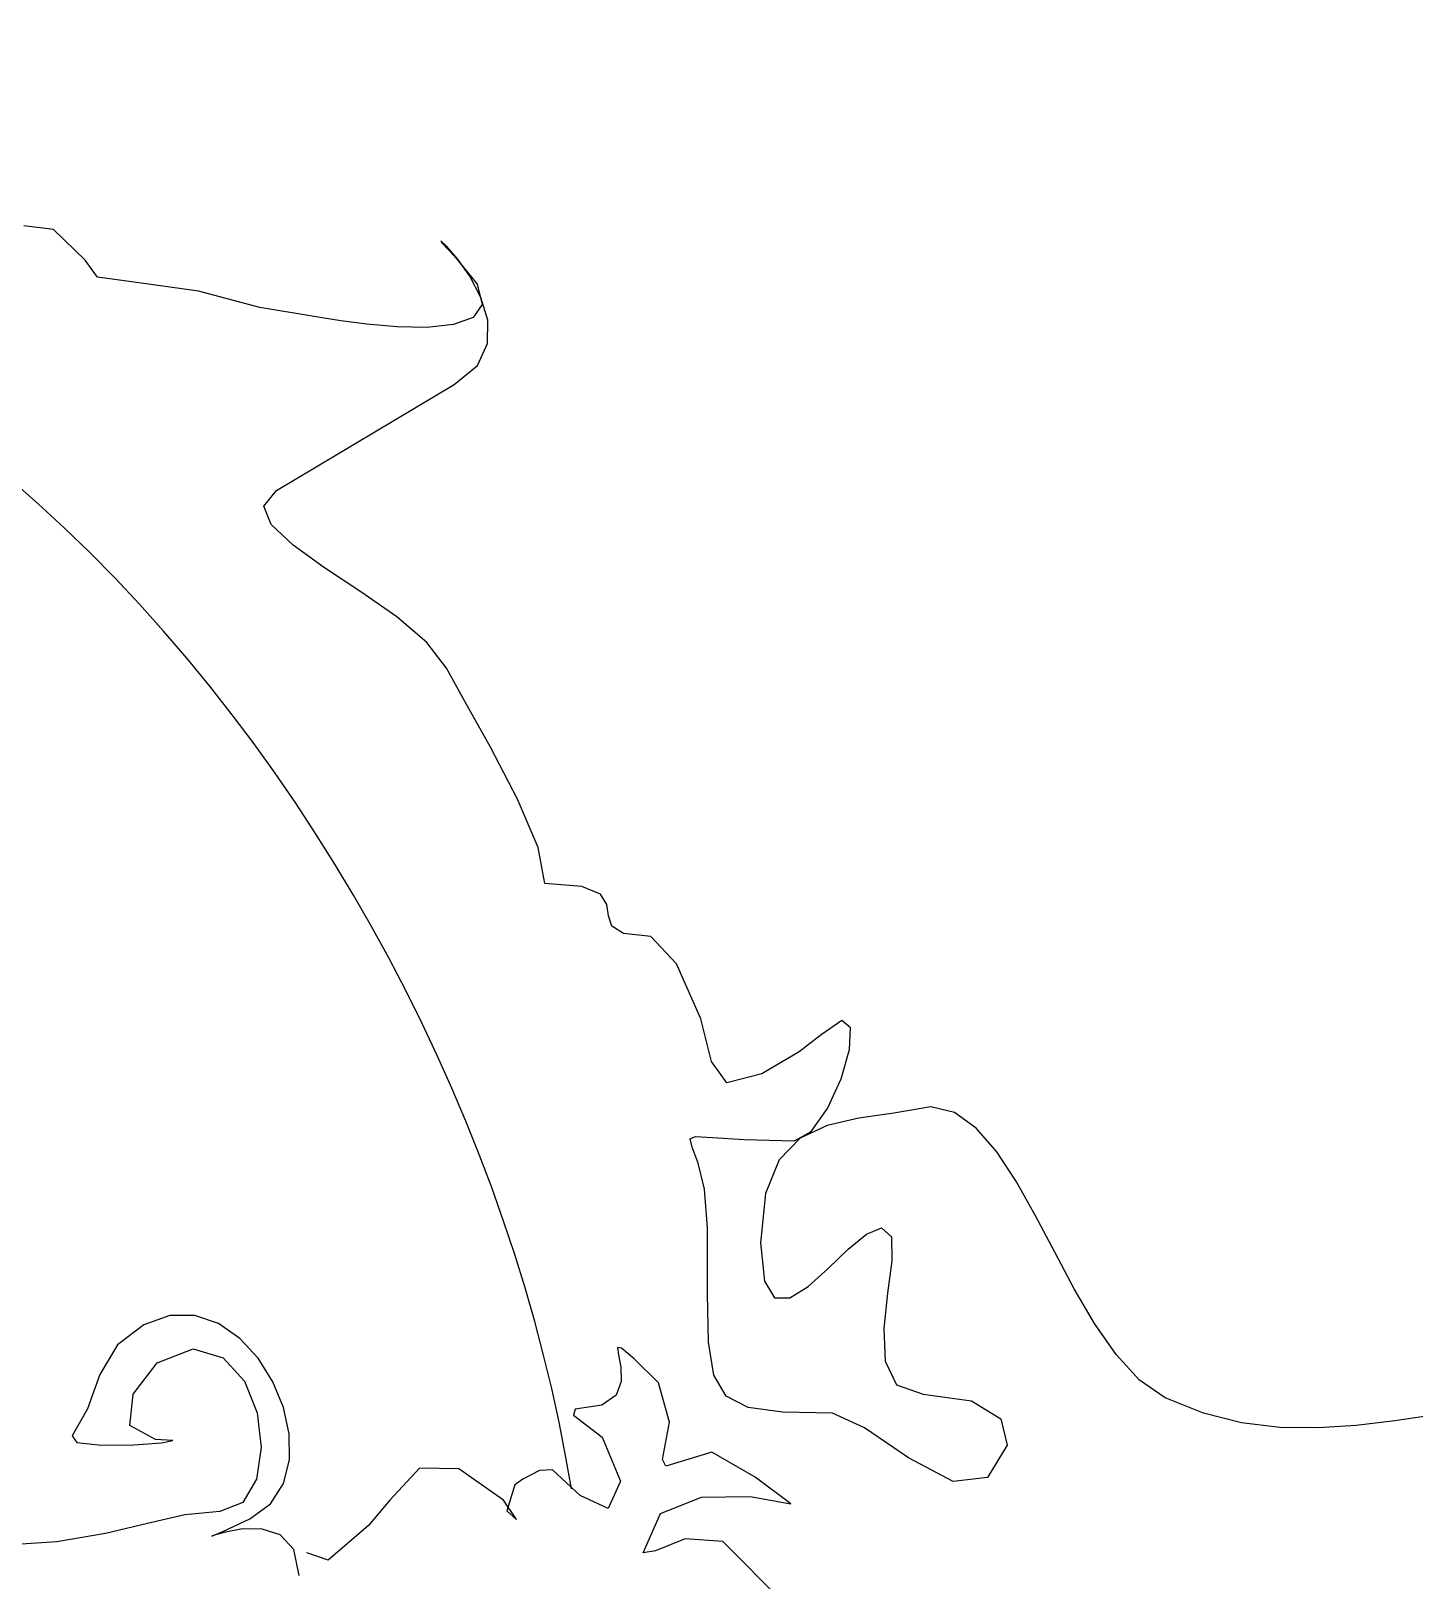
# Model space of a CAD drawing. Header units: centimetres. Extents: x -377343 to 693706, y 194584 to 813780.
# Drawn here: x 194879.01 to 194920.19, y 498064.91 to 498111.04 of the extents above; entities that cross this region are included whole.
import ezdxf

# ---------------------------------------------------------------- set-up
doc = ezdxf.new("R2010")
doc.units = ezdxf.units.CM
doc.layers.add('Layer1', color=7, linetype='Continuous')
doc.layers.add('PIPA', color=11, linetype='Continuous')

msp = doc.modelspace()

# ---------------------------------------------------------------- linework, layer by layer
at = {"layer": 'Layer1'}
for p, q in [((194879.679, 498105.127), (194878.803, 498105.231)), ((194880.622, 498104.217), (194879.679, 498105.127)), ((194891.395, 498104.625), (194891.215, 498104.794)), ((194891.215, 498104.794), (194891.259, 498104.715)), ((194891.259, 498104.715), (194891.615, 498104.338)), ((194891.713, 498104.256), (194891.395, 498104.625)), ((194880.989, 498103.709), (194880.622, 498104.217)), ((194891.615, 498104.338), (194892.295, 498103.494)), ((194892.08, 498103.733), (194891.713, 498104.256)), ((194882.156, 498103.55), (194880.989, 498103.709)), ((194884.004, 498103.287), (194882.156, 498103.55)), ((194892.41, 498103.106), (194892.08, 498103.733)), ((194892.295, 498103.494), (194892.447, 498102.897)), ((194885.826, 498102.799), (194884.004, 498103.287)), ((194892.616, 498102.422), (194892.41, 498103.106)), ((194887.449, 498102.537), (194885.826, 498102.799)), ((194892.447, 498102.897), (194892.177, 498102.509)), ((194887.681, 498102.499), (194887.449, 498102.537)), ((194888.239, 498102.411), (194887.681, 498102.499)), ((194889.016, 498102.309), (194888.239, 498102.411)), ((194889.905, 498102.23), (194889.016, 498102.309)), ((194890.799, 498102.213), (194889.905, 498102.23)), ((194891.592, 498102.293), (194890.799, 498102.213)), ((194892.177, 498102.509), (194891.592, 498102.293)), ((194892.61, 498101.73), (194892.616, 498102.422)), ((194892.305, 498101.076), (194892.61, 498101.73)), ((194891.615, 498100.51), (194892.305, 498101.076)), ((194886.323, 498097.357), (194891.615, 498100.51)), ((194879.223, 498096.962), (194878.429, 498097.659)), ((194879.223, 498096.962), (194878.429, 498097.659)), ((194885.949, 498096.889), (194886.323, 498097.357)), ((194880.003, 498096.244), (194879.223, 498096.962)), ((194880.003, 498096.244), (194879.223, 498096.962)), ((194886.164, 498096.34), (194885.949, 498096.889)), ((194880.767, 498095.504), (194880.003, 498096.244)), ((194880.767, 498095.504), (194880.003, 498096.244)), ((194886.818, 498095.722), (194886.164, 498096.34)), ((194887.758, 498095.048), (194886.818, 498095.722)), ((194881.515, 498094.745), (194880.767, 498095.504)), ((194881.515, 498094.745), (194880.767, 498095.504)), ((194882.247, 498093.967), (194881.515, 498094.745)), ((194882.247, 498093.967), (194881.515, 498094.745)), ((194888.837, 498094.333), (194887.758, 498095.048)), ((194889.902, 498093.588), (194888.837, 498094.333)), ((194882.962, 498093.17), (194882.247, 498093.967)), ((194882.962, 498093.17), (194882.247, 498093.967)), ((194890.803, 498092.827), (194889.902, 498093.588)), ((194883.661, 498092.355), (194882.962, 498093.17)), ((194883.661, 498092.355), (194882.962, 498093.17)), ((194891.39, 498092.064), (194890.803, 498092.827)), ((194884.343, 498091.524), (194883.661, 498092.355)), ((194884.343, 498091.524), (194883.661, 498092.355)), ((194891.922, 498091.094), (194891.39, 498092.064)), ((194885.008, 498090.677), (194884.343, 498091.524)), ((194885.008, 498090.677), (194884.343, 498091.524)), ((194892.696, 498089.708), (194891.922, 498091.094)), ((194885.655, 498089.814), (194885.008, 498090.677)), ((194885.655, 498089.814), (194885.008, 498090.677)), ((194886.285, 498088.937), (194885.655, 498089.814)), ((194886.285, 498088.937), (194885.655, 498089.814)), ((194893.498, 498088.165), (194892.696, 498089.708)), ((194886.896, 498088.047), (194886.285, 498088.937)), ((194886.896, 498088.047), (194886.285, 498088.937)), ((194887.49, 498087.144), (194886.896, 498088.047)), ((194887.49, 498087.144), (194886.896, 498088.047)), ((194894.111, 498086.724), (194893.498, 498088.165)), ((194888.064, 498086.229), (194887.49, 498087.144)), ((194888.064, 498086.229), (194887.49, 498087.144)), ((194894.318, 498085.646), (194894.111, 498086.724)), ((194888.62, 498085.302), (194888.064, 498086.229)), ((194888.62, 498085.302), (194888.064, 498086.229)), ((194895.42, 498085.558), (194894.318, 498085.646)), ((194895.967, 498085.333), (194895.42, 498085.558)), ((194889.157, 498084.366), (194888.62, 498085.302)), ((194889.157, 498084.366), (194888.62, 498085.302)), ((194896.161, 498085.025), (194895.967, 498085.333)), ((194896.206, 498084.69), (194896.161, 498085.025)), ((194896.304, 498084.382), (194896.206, 498084.69)), ((194889.675, 498083.419), (194889.157, 498084.366)), ((194889.675, 498083.419), (194889.157, 498084.366)), ((194896.658, 498084.157), (194896.304, 498084.382)), ((194897.471, 498084.069), (194896.658, 498084.157)), ((194898.238, 498083.256), (194897.471, 498084.069)), ((194890.173, 498082.464), (194889.675, 498083.419)), ((194890.173, 498082.464), (194889.675, 498083.419)), ((194898.955, 498081.617), (194898.238, 498083.256)), ((194890.651, 498081.501), (194890.173, 498082.464)), ((194890.651, 498081.501), (194890.173, 498082.464)), ((194891.109, 498080.531), (194890.651, 498081.501)), ((194891.109, 498080.531), (194890.651, 498081.501)), ((194899.272, 498080.353), (194898.955, 498081.617)), ((194903.156, 498081.57), (194902.538, 498081.142)), ((194903.416, 498081.354), (194903.156, 498081.57)), ((194903.386, 498080.704), (194903.416, 498081.354)), ((194902.538, 498081.142), (194901.885, 498080.638)), ((194891.546, 498079.554), (194891.109, 498080.531)), ((194891.546, 498079.554), (194891.109, 498080.531)), ((194901.885, 498080.638), (194900.779, 498079.987)), ((194903.136, 498079.832), (194903.386, 498080.704)), ((194899.735, 498079.716), (194899.272, 498080.353)), ((194900.779, 498079.987), (194899.735, 498079.716)), ((194891.963, 498078.572), (194891.546, 498079.554)), ((194891.963, 498078.572), (194891.546, 498079.554)), ((194902.733, 498078.948), (194903.136, 498079.832)), ((194892.359, 498077.585), (194891.963, 498078.572)), ((194892.359, 498077.585), (194891.963, 498078.572)), ((194902.248, 498078.264), (194902.733, 498078.948)), ((194903.666, 498078.661), (194902.722, 498078.447)), ((194904.707, 498078.813), (194903.666, 498078.661)), ((194905.804, 498079.002), (194904.707, 498078.813)), ((194906.509, 498078.833), (194905.804, 498079.002)), ((194907.161, 498078.365), (194906.509, 498078.833)), ((194898.639, 498078.045), (194898.802, 498078.119)), ((194898.802, 498078.119), (194899.302, 498078.091)), ((194901.75, 498077.989), (194902.248, 498078.264)), ((194902.722, 498078.447), (194901.915, 498078.068)), ((194907.773, 498077.657), (194907.161, 498078.365)), ((194898.703, 498077.802), (194898.639, 498078.045)), ((194898.884, 498077.323), (194898.703, 498077.802)), ((194899.302, 498078.091), (194900.248, 498078.025)), ((194900.248, 498078.025), (194901.75, 498077.989)), ((194901.915, 498078.068), (194901.288, 498077.426)), ((194908.357, 498076.766), (194907.773, 498077.657)), ((194892.733, 498076.594), (194892.359, 498077.585)), ((194892.733, 498076.594), (194892.359, 498077.585)), ((194899.073, 498076.544), (194898.884, 498077.323)), ((194901.288, 498077.426), (194900.881, 498076.42)), ((194908.926, 498075.751), (194908.357, 498076.766)), ((194893.087, 498075.6), (194892.733, 498076.594)), ((194893.087, 498075.6), (194892.733, 498076.594)), ((194899.16, 498075.399), (194899.073, 498076.544)), ((194900.881, 498076.42), (194900.736, 498074.948)), ((194893.418, 498074.604), (194893.087, 498075.6)), ((194893.418, 498074.604), (194893.087, 498075.6)), ((194899.153, 498073.426), (194899.16, 498075.399)), ((194903.894, 498075.213), (194904.34, 498075.399)), ((194904.34, 498075.399), (194904.633, 498075.124)), ((194909.495, 498074.671), (194908.926, 498075.751)), ((194900.736, 498074.948), (194900.85, 498073.804)), ((194903.349, 498074.758), (194903.894, 498075.213)), ((194904.633, 498075.124), (194904.644, 498074.416)), ((194893.727, 498073.606), (194893.418, 498074.604)), ((194893.727, 498073.606), (194893.418, 498074.604)), ((194902.754, 498074.187), (194903.349, 498074.758)), ((194904.644, 498074.416), (194904.52, 498073.448)), ((194910.076, 498073.584), (194909.495, 498074.671)), ((194902.158, 498073.653), (194902.754, 498074.187)), ((194894.014, 498072.607), (194893.727, 498073.606)), ((194894.014, 498072.607), (194893.727, 498073.606)), ((194900.85, 498073.804), (194901.157, 498073.308)), ((194901.609, 498073.309), (194902.158, 498073.653)), ((194910.682, 498072.548), (194910.076, 498073.584)), ((194899.187, 498071.99), (194899.153, 498073.426)), ((194901.157, 498073.308), (194901.609, 498073.309)), ((194904.52, 498073.448), (194904.405, 498072.394)), ((194883.15, 498072.789), (194882.376, 498072.511)), ((194883.15, 498072.789), (194882.376, 498072.511)), ((194883.897, 498072.785), (194883.15, 498072.789)), ((194883.897, 498072.785), (194883.15, 498072.789)), ((194884.598, 498072.543), (194883.897, 498072.785)), ((194884.598, 498072.543), (194883.897, 498072.785)), ((194894.279, 498071.608), (194894.014, 498072.607)), ((194894.279, 498071.608), (194894.014, 498072.607)), ((194882.376, 498072.511), (194881.593, 498071.908)), ((194882.376, 498072.511), (194881.593, 498071.908)), ((194885.231, 498072.105), (194884.598, 498072.543)), ((194885.231, 498072.105), (194884.598, 498072.543)), ((194885.778, 498071.515), (194885.231, 498072.105)), ((194885.778, 498071.515), (194885.231, 498072.105)), ((194904.405, 498072.394), (194904.446, 498071.426)), ((194911.327, 498071.622), (194910.682, 498072.548)), ((194881.593, 498071.908), (194881.068, 498071.032)), ((194881.593, 498071.908), (194881.068, 498071.032)), ((194882.767, 498071.373), (194883.845, 498071.795)), ((194882.767, 498071.373), (194883.845, 498071.795)), ((194883.845, 498071.795), (194884.734, 498071.527)), ((194883.845, 498071.795), (194884.734, 498071.527)), ((194896.598, 498071.818), (194896.478, 498071.829)), ((194896.478, 498071.829), (194896.505, 498071.612)), ((194896.598, 498071.818), (194896.478, 498071.829)), ((194896.478, 498071.829), (194896.505, 498071.612)), ((194896.97, 498071.496), (194896.598, 498071.818)), ((194896.97, 498071.496), (194896.598, 498071.818)), ((194899.346, 498071.005), (194899.187, 498071.99)), ((194882.058, 498070.444), (194882.767, 498071.373)), ((194882.058, 498070.444), (194882.767, 498071.373)), ((194884.734, 498071.527), (194885.371, 498070.835)), ((194884.734, 498071.527), (194885.371, 498070.835)), ((194886.219, 498070.815), (194885.778, 498071.515)), ((194886.219, 498070.815), (194885.778, 498071.515)), ((194894.521, 498070.61), (194894.279, 498071.608)), ((194894.521, 498070.61), (194894.279, 498071.608)), ((194896.505, 498071.612), (194896.576, 498071.249)), ((194896.505, 498071.612), (194896.576, 498071.249)), ((194896.576, 498071.249), (194896.587, 498070.823)), ((194896.576, 498071.249), (194896.587, 498070.823)), ((194897.696, 498070.782), (194896.97, 498071.496)), ((194897.696, 498070.782), (194896.97, 498071.496)), ((194904.446, 498071.426), (194904.789, 498070.718)), ((194912.024, 498070.863), (194911.327, 498071.622)), ((194881.068, 498071.032), (194880.692, 498070.006)), ((194881.068, 498071.032), (194880.692, 498070.006)), ((194885.371, 498070.835), (194885.751, 498069.889)), ((194885.371, 498070.835), (194885.751, 498069.889)), ((194886.534, 498070.049), (194886.219, 498070.815)), ((194886.534, 498070.049), (194886.219, 498070.815)), ((194896.587, 498070.823), (194896.433, 498070.417)), ((194896.587, 498070.823), (194896.433, 498070.417)), ((194898.03, 498069.614), (194897.696, 498070.782)), ((194898.03, 498069.614), (194897.696, 498070.782)), ((194899.711, 498070.386), (194899.346, 498071.005)), ((194904.789, 498070.718), (194905.578, 498070.444)), ((194912.785, 498070.331), (194912.024, 498070.863)), ((194881.961, 498069.515), (194882.058, 498070.444)), ((194881.961, 498069.515), (194882.058, 498070.444)), ((194894.739, 498069.613), (194894.521, 498070.61)), ((194894.739, 498069.613), (194894.521, 498070.61)), ((194896.433, 498070.417), (194896.012, 498070.113)), ((194896.433, 498070.417), (194896.012, 498070.113)), ((194900.366, 498070.049), (194899.711, 498070.386)), ((194905.578, 498070.444), (194907.018, 498070.247)), ((194913.922, 498069.874), (194912.785, 498070.331)), ((194880.692, 498070.006), (194880.242, 498069.205)), ((194880.692, 498070.006), (194880.242, 498069.205)), ((194885.751, 498069.889), (194885.872, 498068.859)), ((194885.751, 498069.889), (194885.872, 498068.859)), ((194886.704, 498069.259), (194886.534, 498070.049)), ((194886.704, 498069.259), (194886.534, 498070.049)), ((194895.219, 498069.993), (194895.169, 498069.814)), ((194895.219, 498069.993), (194895.169, 498069.814)), ((194895.169, 498069.814), (194896.019, 498069.159)), ((194895.169, 498069.814), (194896.019, 498069.159)), ((194896.012, 498070.113), (194895.219, 498069.993)), ((194896.012, 498070.113), (194895.219, 498069.993)), ((194901.394, 498069.909), (194900.366, 498070.049)), ((194902.876, 498069.881), (194901.394, 498069.909)), ((194903.835, 498069.439), (194902.876, 498069.881)), ((194907.018, 498070.247), (194907.887, 498069.712)), ((194915.058, 498069.591), (194913.922, 498069.874)), ((194920.768, 498069.82), (194919.621, 498069.646)), ((194882.719, 498069.092), (194881.961, 498069.515)), ((194882.719, 498069.092), (194881.961, 498069.515)), ((194894.934, 498068.619), (194894.739, 498069.613)), ((194894.934, 498068.619), (194894.739, 498069.613)), ((194897.813, 498068.496), (194898.03, 498069.614)), ((194897.813, 498068.496), (194898.03, 498069.614)), ((194905.142, 498068.544), (194903.835, 498069.439)), ((194907.887, 498069.712), (194908.08, 498068.924)), ((194916.196, 498069.454), (194915.058, 498069.591)), ((194917.336, 498069.436), (194916.196, 498069.454)), ((194918.477, 498069.509), (194917.336, 498069.436)), ((194919.621, 498069.646), (194918.477, 498069.509)), ((194880.242, 498069.205), (194880.379, 498069.001)), ((194880.242, 498069.205), (194880.379, 498069.001)), ((194880.379, 498069.001), (194881.109, 498068.926)), ((194880.379, 498069.001), (194881.109, 498068.926)), ((194881.109, 498068.926), (194882.072, 498068.938)), ((194881.109, 498068.926), (194882.072, 498068.938)), ((194882.072, 498068.938), (194882.903, 498068.997)), ((194882.072, 498068.938), (194882.903, 498068.997)), ((194883.24, 498069.062), (194882.719, 498069.092)), ((194883.24, 498069.062), (194882.719, 498069.092)), ((194882.903, 498068.997), (194883.24, 498069.062)), ((194882.903, 498068.997), (194883.24, 498069.062)), ((194886.708, 498068.489), (194886.704, 498069.259)), ((194886.708, 498068.489), (194886.704, 498069.259)), ((194896.019, 498069.159), (194896.57, 498067.854)), ((194896.019, 498069.159), (194896.57, 498067.854)), ((194908.08, 498068.924), (194907.493, 498067.966)), ((194885.872, 498068.859), (194885.728, 498067.913)), ((194885.872, 498068.859), (194885.728, 498067.913)), ((194886.528, 498067.782), (194886.708, 498068.489)), ((194886.528, 498067.782), (194886.708, 498068.489)), ((194895.106, 498067.629), (194894.934, 498068.619)), ((194895.106, 498067.629), (194894.934, 498068.619)), ((194897.921, 498068.304), (194897.813, 498068.496)), ((194897.921, 498068.304), (194897.813, 498068.496)), ((194899.285, 498068.713), (194897.921, 498068.304)), ((194899.285, 498068.713), (194897.921, 498068.304)), ((194900.574, 498067.971), (194899.285, 498068.713)), ((194900.574, 498067.971), (194899.285, 498068.713)), ((194906.47, 498067.838), (194905.142, 498068.544)), ((194890.577, 498068.242), (194889.701, 498067.291)), ((194890.577, 498068.242), (194889.701, 498067.291)), ((194891.753, 498068.217), (194890.577, 498068.242)), ((194891.753, 498068.217), (194890.577, 498068.242)), ((194893.079, 498067.291), (194891.753, 498068.217)), ((194893.079, 498067.291), (194891.753, 498068.217)), ((194894.151, 498068.175), (194893.659, 498067.908)), ((194894.151, 498068.175), (194893.659, 498067.908)), ((194894.543, 498068.192), (194894.151, 498068.175)), ((194894.543, 498068.192), (194894.151, 498068.175)), ((194895.369, 498067.428), (194894.543, 498068.192)), ((194895.369, 498067.428), (194894.543, 498068.192)), ((194901.637, 498067.178), (194900.574, 498067.971)), ((194901.637, 498067.178), (194900.574, 498067.971)), ((194907.493, 498067.966), (194906.47, 498067.838)), ((194885.728, 498067.913), (194885.317, 498067.221)), ((194885.728, 498067.913), (194885.317, 498067.221)), ((194886.143, 498067.18), (194886.528, 498067.782)), ((194886.143, 498067.18), (194886.528, 498067.782)), ((194893.417, 498067.741), (194893.179, 498066.974)), ((194893.417, 498067.741), (194893.179, 498066.974)), ((194893.659, 498067.908), (194893.417, 498067.741)), ((194893.659, 498067.908), (194893.417, 498067.741)), ((194896.57, 498067.854), (194896.195, 498067.041)), ((194896.57, 498067.854), (194896.195, 498067.041)), ((194885.317, 498067.221), (194884.634, 498066.953)), ((194885.317, 498067.221), (194884.634, 498066.953)), ((194885.534, 498066.728), (194886.143, 498067.18)), ((194885.534, 498066.728), (194886.143, 498067.18)), ((194889.701, 498067.291), (194889.059, 498066.532)), ((194889.701, 498067.291), (194889.059, 498066.532)), ((194893.467, 498066.707), (194893.079, 498067.291)), ((194893.467, 498066.707), (194893.079, 498067.291)), ((194896.195, 498067.041), (194895.369, 498067.428)), ((194896.195, 498067.041), (194895.369, 498067.428)), ((194897.758, 498066.893), (194898.977, 498067.375)), ((194897.758, 498066.893), (194898.977, 498067.375)), ((194898.977, 498067.375), (194900.428, 498067.393)), ((194898.977, 498067.375), (194900.428, 498067.393)), ((194900.428, 498067.393), (194901.637, 498067.178)), ((194900.428, 498067.393), (194901.637, 498067.178)), ((194882.481, 498066.596), (194881.228, 498066.296)), ((194882.481, 498066.596), (194881.228, 498066.296)), ((194883.598, 498066.848), (194882.481, 498066.596)), ((194883.598, 498066.848), (194882.481, 498066.596)), ((194884.634, 498066.953), (194883.598, 498066.848)), ((194884.634, 498066.953), (194883.598, 498066.848)), ((194884.725, 498066.351), (194885.534, 498066.728)), ((194884.725, 498066.351), (194885.534, 498066.728)), ((194893.179, 498066.974), (194893.467, 498066.707)), ((194893.179, 498066.974), (194893.467, 498066.707)), ((194897.246, 498065.714), (194897.758, 498066.893)), ((194897.246, 498065.714), (194897.758, 498066.893)), ((194881.228, 498066.296), (194879.787, 498066.045)), ((194881.228, 498066.296), (194879.787, 498066.045)), ((194884.402, 498066.216), (194884.725, 498066.351)), ((194884.402, 498066.216), (194884.725, 498066.351)), ((194884.463, 498066.24), (194884.402, 498066.216)), ((194884.463, 498066.24), (194884.402, 498066.216)), ((194884.801, 498066.338), (194884.463, 498066.24)), ((194884.801, 498066.338), (194884.463, 498066.24)), ((194885.313, 498066.429), (194884.801, 498066.338)), ((194885.313, 498066.429), (194884.801, 498066.338)), ((194885.893, 498066.427), (194885.313, 498066.429)), ((194885.893, 498066.427), (194885.313, 498066.429)), ((194886.437, 498066.251), (194885.893, 498066.427)), ((194886.437, 498066.251), (194885.893, 498066.427)), ((194886.841, 498065.816), (194886.437, 498066.251)), ((194886.841, 498065.816), (194886.437, 498066.251)), ((194889.059, 498066.532), (194887.866, 498065.497)), ((194889.059, 498066.532), (194887.866, 498065.497)), ((194898.497, 498066.14), (194897.608, 498065.777)), ((194898.497, 498066.14), (194897.608, 498065.777)), ((194899.61, 498066.052), (194898.497, 498066.14)), ((194899.61, 498066.052), (194898.497, 498066.14)), ((194879.787, 498066.045), (194878.102, 498065.94)), ((194879.787, 498066.045), (194878.102, 498065.94)), ((194886.998, 498065.039), (194886.841, 498065.816)), ((194886.998, 498065.039), (194886.841, 498065.816)), ((194887.866, 498065.497), (194887.224, 498065.714)), ((194887.866, 498065.497), (194887.224, 498065.714)), ((194897.608, 498065.777), (194897.246, 498065.714)), ((194897.608, 498065.777), (194897.246, 498065.714)), ((194901.412, 498064.25), (194899.61, 498066.052)), ((194901.412, 498064.25), (194899.61, 498066.052))]:
    msp.add_line(p, q, dxfattribs=at)
at = {"layer": 'PIPA', "lineweight": 35, "extrusion": (0, 0.816497, 0.57735), "elevation": 193451.324}
msp.add_lwpolyline([(-421704.212, -325591.681), (-159560.265, -63447.734), (377343.333, -600351.331), (-158232.47, -1135927.133), (-693706.405, -600453.199), (-454216.825, -360963.619)], dxfattribs=at)

doc.saveas('drawing.dxf')
